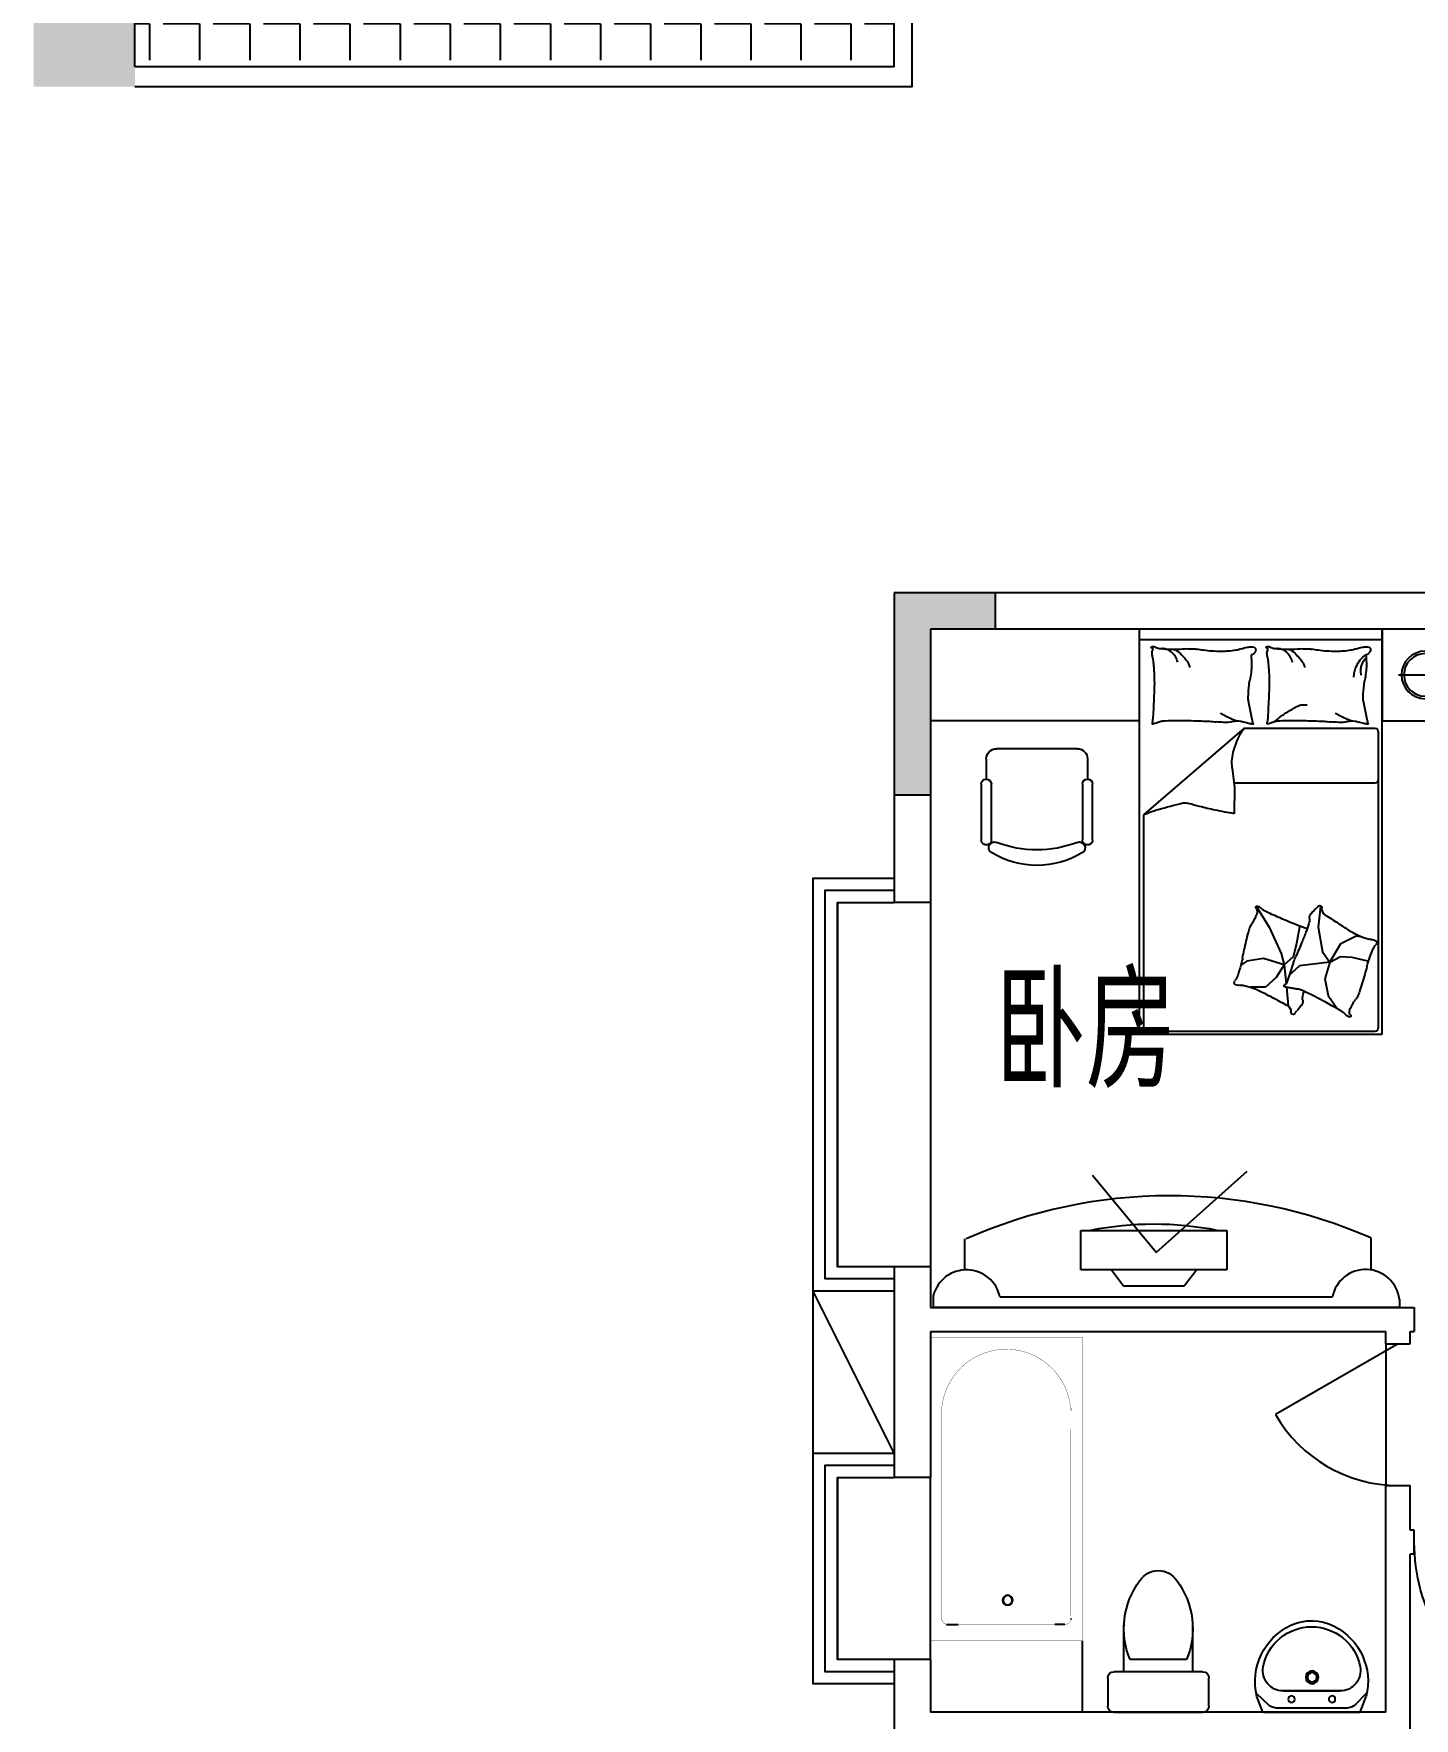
# Model space of a CAD drawing. Header units: millimetres. Extents: x 1386 to 54110, y 629 to 51584.
# Drawn here: x 17501 to 24321, y 10959 to 19280 of the extents above; entities that cross this region are included whole.
import ezdxf
from ezdxf.enums import TextEntityAlignment as Align

# ---------------------------------------------------------------- set-up
doc = ezdxf.new("R2010")
doc.units = ezdxf.units.MM
for name, color, linetype in [('COLUMN', 7, 'Continuous'), ('FUR', 6, 'Continuous'), ('PUB_HATCH', 3, 'Continuous'), ('PUB_TEXT', 7, 'Continuous'), ('STAIR', 2, 'Continuous'), ('TOILET', 7, 'Continuous'), ('WALL', 4, 'Continuous'), ('WINDOW', 5, 'Continuous')]:
    doc.layers.add(name, color=color, linetype=linetype)
doc.styles.add('DIM_FONT', font='SIMPLEX.shx', dxfattribs={"width": 0.8})
doc.styles.add('HZ', font='TXT.SHX', dxfattribs={"width": 0.8, "bigfont": 'hztxt'})
doc.styles.add('SIMPLEX', font='SIMPLEX.SHX')
doc.styles.get("Standard").update_dxf_attribs({"font": 'arial.ttf'})

# ---------------------------------------------------------------- blocks, each defined once
blk = doc.blocks.new('_FZH')
blk.add_solid([(-0.5, -0.5), (0.5, -0.5), (-0.5, 0.5), (0.5, 0.5)])
blk = doc.blocks.new('M_C54TQD')
for p, q in [((0, -52.4), (1500, -52.4)), ((853.5, -488.5), (45.8, -488.5)), ((853.5, -488.5), (1471.6, -915.9)), ((25.8, -508.5), (25.8, -1967.8)), ((45.8, -761.1), (915.3, -761.1)), ((1471.6, -1967.8), (1471.6, -915.9)), ((381, -1368.3), (394.8, -1471.4)), ((777.6, -1368.4), (698.4, -1472.4)), ((394.8, -1471.4), (369, -1593.5)), ((528.4, -1559.3), (508.6, -1470.4)), ((698.4, -1472.4), (623.3, -1602.7)), ((160.8, -1514.4), (136.8, -1517.8)), ((255.4, -1552.2), (160.8, -1514.4)), ((324.3, -1645), (255.4, -1552.2)), ((548.2, -1616.6), (528.4, -1559.3)), ((90.3, -1638.1), (87, -1644.6)), ((188.4, -1621), (90.3, -1638.1)), ((257.2, -1617.5), (188.4, -1621)), ((324.3, -1645), (257.2, -1617.5)), ((369, -1593.5), (324.3, -1645)), ((324.3, -1645), (510, -1663.9)), ((324.3, -1645), (355.2, -1727.5)), ((510, -1663.9), (559.9, -1700)), ((605.5, -1658), (548.2, -1616.6)), ((605.5, -1658), (593.7, -1752.2)), ((623.3, -1602.7), (605.5, -1658)), ((605.5, -1658), (734, -1626.4)), ((605.5, -1658), (654.9, -1721.3)), ((734, -1626.4), (836.8, -1640.3)), ((836.8, -1640.3), (872.8, -1660.3)), ((355.2, -1727.5), (334.6, -1810)), ((559.9, -1700), (572, -1708.6)), ((654.9, -1721.3), (720.1, -1768.7)), ((334.6, -1810), (281, -1872.6)), ((591.9, -1766.9), (580, -1861.5)), ((720.1, -1768.7), (813, -1768.7)), ((45.8, -1987.8), (1451.6, -1987.8))]:
    blk.add_line(p, q)
blk.add_lwpolyline([(0, -2000), (0, 0), (1500, 0), (1500, -2000)], close=True)
for points in [[(101, -126.8, -0.263368), (73, -108, -0.494818), (82.2, -89.3, -0.049225), (99.9, -87.5, -0.036831), (123.5, -89.3, -0.031893), (161.5, -97.4, 0.035782), (195.4, -104.4, 0.032941), (285.1, -110.3, 0.026564), (396.3, -104.4, 0.017905), (433.8, -99, -0.033397), (454, -96.8, -0.03204), (491.1, -97.5, 0.018442), (555.4, -100.5, 0.010837), (620.2, -99.8, 0.014624), (668.1, -96.8, 0.111249), (690.6, -89.5, -0.153708), (707.5, -85.5, -0.076444), (715, -87.2, -0.215512), (716.9, -89.3, -0.585858), (714.3, -92.3, 0.363489), (709.4, -94.9, 0.191716), (709.4, -106.4, -0.129675), (711.3, -123, -0.01735), (708.3, -139.8, 0.019326), (705.7, -154.9, 0.018818), (699, -223.3, 0.021828), (698.1, -282.6, 0.006204), (699.5, -316.4, 0.001963), (705.7, -423.3, 0.028341), (709.9, -459.4, -0.117014), (709.4, -468.3, -0.36606), (708, -469.3, -0.03973), (694.4, -466.5, -0.048309), (680.6, -461, 0.062981), (670, -457.1, 0.04058), (646.6, -453.7, 0.014345), (579.8, -451.4, 0.005484), (454.4, -452.2, 0.007153), (358.2, -455.2, 0.008762), (315.7, -457.9, -0.008153), (270, -460.8, -0.06251), (212.9, -456.4, 0.078669), (167.3, -454.4, 0.047825), (144.9, -459.1, -0.034494), (114.1, -466.5, -0.023571), (88.8, -469.5, -0.510228), (87.8, -468.3), (95.3, -438.3), (116, -355.7, 0.073041), (118, -336.2, 0.023305), (112.2, -275, 0.018299), (108.2, -252.2, -0.01097), (100.8, -214.2, -0.042281), (97.9, -179.9, -0.027201), (100.8, -126.5)], [(99.3, -142.8, -0.05369), (113.5, -155.8, -0.070312), (121.6, -168.1, -0.015448), (125.4, -176.6, -0.013244), (129.1, -186.8, -0.082127), (132.1, -204.9, -0.064164), (129.1, -228.1)], [(100.8, -126.8, -0.077379), (135.6, -152.1, -0.077379), (161.1, -186.8, -0.047525), (171, -211.5, -0.047525), (176.1, -237.5)], [(574.8, -100.6, 0.027842), (551.1, -111.2, 0.048685), (538.5, -119.3, 0.023666), (510.6, -143.6, 0.031223), (491.6, -164.3, 0.046801), (486.5, -172, 0.023191), (478.4, -188.7)], [(656.8, -94.9, 0.088153), (622.3, -98.4, 0.088153), (591.1, -113.7, 0.077547), (569.5, -135.3, 0.077547), (555.4, -162.4)], [(810.2, -126.8, -0.263368), (782.3, -108, -0.494818), (791.4, -89.3, -0.049225), (809.1, -87.5, -0.036831), (832.8, -89.3, -0.031893), (870.7, -97.4, 0.035782), (904.6, -104.4, 0.032941), (994.3, -110.3, 0.026564), (1105.5, -104.4, 0.017905), (1143, -99, -0.033397), (1163.3, -96.8, -0.03204), (1200.3, -97.5, 0.018442), (1264.7, -100.5, 0.010837), (1329.4, -99.8, 0.014624), (1377.3, -96.8, 0.111249), (1399.9, -89.5, -0.153708), (1416.8, -85.5, -0.076444), (1424.2, -87.2, -0.215512), (1426.2, -89.3, -0.585858), (1423.5, -92.3, 0.363489), (1418.6, -94.9, 0.191716), (1418.6, -106.4, -0.129675), (1420.5, -123, -0.01735), (1417.5, -139.8, 0.019326), (1414.9, -154.9, 0.018818), (1408.3, -223.3, 0.021828), (1407.4, -282.6, 0.006204), (1408.8, -316.4, 0.001963), (1414.9, -423.3, 0.028341), (1419.2, -459.4, -0.117014), (1418.6, -468.3, -0.36606), (1417.2, -469.3, -0.03973), (1403.6, -466.5, -0.048309), (1389.9, -461, 0.062981), (1379.2, -457.1, 0.04058), (1355.8, -453.7, 0.014345), (1289.1, -451.4, 0.005484), (1163.6, -452.2, 0.007153), (1067.5, -455.2, 0.008762), (1024.9, -457.9, -0.008153), (979.2, -460.8, -0.06251), (922.1, -456.4, 0.078669), (876.5, -454.4, 0.047825), (854.1, -459.1, -0.034494), (823.4, -466.5, -0.023571), (798, -469.5, -0.510228), (797.1, -468.3), (804.6, -438.3), (825.2, -355.7, 0.073041), (827.2, -336.2, 0.023305), (821.5, -275, 0.018299), (817.4, -252.2, -0.01097), (810.1, -214.2, -0.042281), (807.2, -179.9, -0.027201), (810.1, -126.5)], [(1284.1, -100.6, 0.027842), (1260.3, -111.2, 0.048685), (1247.8, -119.3, 0.023666), (1219.8, -143.6, 0.031223), (1200.8, -164.3, 0.046801), (1195.7, -172, 0.023191), (1187.7, -188.7)], [(1366.1, -94.9, 0.088153), (1331.5, -98.4, 0.088153), (1300.3, -113.7, 0.077547), (1278.7, -135.3, 0.077547), (1264.7, -162.4)], [(191.4, -453.7, 0.009729), (218.7, -444.6, 0.009729), (245.6, -434.6, 0.007971), (267.3, -425.5, 0.007971), (288.8, -415.8)], [(660.6, -455.2, 0.016108), (621.7, -429, 0.024599), (594.9, -413.9, 0.009477), (545.8, -390.6, 0.015937), (516, -378.3, 0.072521), (499.6, -374.7, 0.033339), (463.4, -374.5)], [(900.6, -453.7, 0.009729), (927.9, -444.6, 0.009729), (954.8, -434.6, 0.007971), (976.6, -425.5, 0.007971), (998, -415.8)], [(853.5, -488.5, -0.085272), (916.8, -598.6, -0.124044), (926, -686.2), (912.4, -781.6), (914.1, -911.7)], [(914.1, -911.7, 0.007867), (1031.7, -893.9, 0.009508), (1128.5, -875.9, 0.006616), (1193.5, -861.5, -0.023828), (1211.7, -858.2, -0.080713), (1230.3, -858.7, -0.009591), (1382.9, -890.6, -0.013133), (1416.4, -899.2, -0.007859), (1471.6, -915.9)], [(464, -1480.4, 0.025626), (475.6, -1477.6, 0.0108), (604.9, -1436, 0.00456), (692.4, -1404.8, 0.01125), (727.5, -1391, 0.069394), (746.3, -1379.9, -0.079756), (762.9, -1370.5, -0.106399), (777.6, -1368.4, -0.328642), (781.6, -1371.8, -0.299547), (779.2, -1378.3, 0.189917), (773.7, -1387.1, 0.033518), (772.5, -1397.4, 0.075627), (773, -1402, 0.053489), (776, -1409.8, 0.017838), (788.1, -1431.8, 0.038394), (805.3, -1456.1, -0.059529), (815.7, -1472.2, -0.035943), (826.3, -1498.4, -0.011245), (851.9, -1584.7, -0.006203), (862.2, -1624.3, 0.010783), (868.3, -1647, 0.019485), (872.8, -1660.3, 0.005062), (892.4, -1710.5, 0.101392), (909.1, -1735.8, -0.223768), (914, -1749.2, -0.25558), (910.9, -1753.8, -0.081563), (895.2, -1758.9, -0.071805), (878.1, -1759, 0.069985), (860.5, -1759.1, 0.03546), (801, -1772.1, 0.029432), (732, -1796.8, 0.001554), (698.6, -1811.2, -0.00152), (664.5, -1825.8, -0.004735), (629.3, -1840.5, 0.00382), (585.5, -1858.6, 0.296001), (563.6, -1890.9, -0.649774), (542.2, -1899.9, -0.02319), (537.7, -1895.3, 0.0288), (534, -1891.6, 0.005727), (527.4, -1885.8, -0.004358), (518.8, -1878.2, -0.027528), (501.8, -1861.4, -0.046214), (493.2, -1849.9, -0.194121), (490.4, -1833.2, 0.133719), (489.3, -1809.2, 0.005779), (481.8, -1787.2, 0.008882)]]:
    blk.add_lwpolyline(points, format="xyb")
blk.add_lwpolyline([(58.1, -1583.2, 0.101392), (39.5, -1559.2, -0.223768), (33.6, -1546.2, -0.25558), (36.4, -1541.4, -0.081563), (51.6, -1535.1, -0.071805), (68.7, -1533.7, 0.069985), (86.2, -1532.2, 0.03546), (144.5, -1514.8, 0.029432), (211.5, -1484.8, 0.001554), (243.6, -1467.9, -0.00152), (276.5, -1450.7, -0.004735), (310.5, -1433.4, 0.00382), (352.7, -1412, 0.296001), (372.1, -1378.1, -0.649774), (392.8, -1367.5, -0.02319), (397.6, -1371.7, 0.0288), (401.6, -1375.1, 0.005727), (408.6, -1380.4, -0.004358), (417.8, -1387.3, -0.027528), (436, -1402.8, -0.046214), (445.5, -1413.5, -0.194121), (449.5, -1430, 0.133719), (452.5, -1453.8, 0.011505), (471.2, -1496.2, 0.008882), (497.5, -1550, 0.012426), (534.6, -1618.4, -0.033612), (547.3, -1644.2), (570.3, -1700.5), (588.1, -1744, 0.224341), (602.6, -1757.3, -0.722772), (602.8, -1766.1, -0.103513), (599, -1766.6, 0.053465), (591.8, -1766.9, 0.030109), (568.7, -1771.5, -0.031436), (546.6, -1775.9, -0.05324), (531.5, -1776.4, 0.05518), (516.9, -1776.8, 0.056271), (491.6, -1783.4, 0.0108), (365.9, -1834.8, 0.00456), (281, -1872.6, 0.01125), (247.1, -1889, 0.069394), (229.2, -1901.6, -0.079756), (213.3, -1912.2, -0.106399), (198.9, -1915.4, -0.328642), (194.6, -1912.4, -0.299547), (196.5, -1905.7, 0.189917), (201.3, -1896.5, 0.033518), (201.7, -1886.2, 0.075627), (200.8, -1881.6, 0.053489), (197.3, -1874, 0.017838), (183.5, -1853, 0.038394), (164.5, -1830.2, -0.059529), (152.9, -1814.9, -0.035943), (140.3, -1789.6, -0.011245), (108.1, -1705.4, -0.006203), (94.9, -1666.8, 0.010783), (87, -1644.6, 0.019485), (81.6, -1631.7, 0.005062)], format="xyb", close=True)
for centre, start, end in [((45.8, -508.5), 90, 180), ((45.8, -741.1), 180, 270), ((45.8, -1967.8), 180, 270), ((1451.6, -1967.8), 270, 0)]:
    blk.add_arc(centre, 20, start, end)
at = {"style": 'DIM_FONT', "width": 0.8, "flags": 9}
for tag in ['YSIZE', 'XSIZE']:
    blk.add_attdef(tag, (0, 0), '', height=0.5, dxfattribs=at)
blk = doc.blocks.new('M_E24TTP')
at = {"layer": 'TOILET', "color": 7}
for p, q in [((-169.7, 200.4), (-169.7, 430.4)), ((169.7, 200.4), (169.7, 430.4)), ((-139.7, 260.4), (139.7, 260.4)), ((-250, 30), (-250, 170)), ((-220, 200), (220, 200)), ((250, 170), (250, 30)), ((220, 0), (-220, 0))]:
    blk.add_line(p, q, dxfattribs=at)
for centre, radius, start, end in [((0, 589.6), 109.8, 33.45086, 146.54914), ((227.4, 412.8), 397.5, 143.36186, 202.54952), ((-227.4, 412.8), 397.5, 337.45048, 36.63814), ((-220, 170), 30, 90, 180), ((220, 170), 30, 0, 90), ((-220, 30), 30, 180, 270), ((220, 30), 30, 270, 0)]:
    blk.add_arc(centre, radius, start, end, dxfattribs=at)
at = {"style": 'DIM_FONT', "width": 0.8, "flags": 9}
for tag in ['YSIZE', 'XSIZE']:
    blk.add_attdef(tag, (0, 0), '', height=0.5, dxfattribs=at)
blk = doc.blocks.new('_DBLK')
blk.add_line((-0.5, 0), (0, -0.866))
blk.add_arc((-0.5, 0), 1, 300, 0)
at = {"style": 'SIMPLEX', "flags": 9}
blk.add_attdef('A', text='', height=1, dxfattribs=at).set_placement((0, 1.5), align=Align.MIDDLE)
blk = doc.blocks.new('M_E4')
for p, q in [((670.2, -79.9), (670.2, -136.6)), ((670.2, -85.9), (670.2, -97)), ((670, -662.9), (670, -613.6))]:
    blk.add_line(p, q)
at = {"const_width": 1.5}
for points in [[(-750, -750), (-750, 0)], [(-750, 0), (750, 0)], [(750, 0), (750, -750)], [(607.9, -55.9), (640.2, -55.9)], [(670, -89.8), (670, -656.4)], [(670, -662.9), (670, -654.6)], [(750, -750), (-750, -750)]]:
    blk.add_lwpolyline(points, dxfattribs=at)
for points in [[(-399.3, -55.8, 0.930688), (-387.6, -693, 0.930688)], [(670.2, -85.9, 0.414214), (640.2, -55.9, 0.414214)], [(670, -89.8, 0.041784), (669.6, -84.8, 0.412615)], [(640, -692.9, 0.414214), (670, -662.9, 0.414214)]]:
    blk.add_lwpolyline(points, format="xyb", dxfattribs=at)
at = {"const_width": 1.5, "flags": 128}
for points in [[(-399.3, -55.8), (607.9, -55.9)], [(-399.3, -694.2), (645.3, -692.5)]]:
    blk.add_lwpolyline(points, dxfattribs=at)
for radius in [25, 23]:
    blk.add_circle((550, -381.2), radius)
blk.add_arc((640, -662.9), 30, 270, 280.17596)
at = {"width": 0.8, "flags": 9}
for tag in ['XSIZE', 'YSIZE']:
    blk.add_attdef(tag, (0, 0), '', height=0.5, dxfattribs=at)
blk = doc.blocks.new('M_E6')
for p, q in [((240.4, 0), (-240.4, 0)), ((-237.5, 0), (239.3, 0)), ((240.4, 0), (269.8, -78.5)), ((-213.1, -36.1), (-271.2, -90.6)), ((-240.4, 0), (-269.8, -78.5)), ((-178.9, -22.5), (181, -22.5)), ((216.7, -37.5), (273.5, -95.2)), ((141.1, -105.2), (-140.8, -105.2)), ((-140.8, -105.2), (141.1, -105.2))]:
    blk.add_line(p, q)
for centre, radius in [((-99.1, -65), 16.3), ((100.9, -65), 16.3), ((2.4, -172.5), 31.6), ((2.4, -172.5), 23)]:
    blk.add_circle(centre, radius)
for centre, radius, start, end in [((28.4, -151.9), 307.1, 166.17513, 244.72963), ((-178.9, -72.5), 50, 90, 133.18096), ((-28.4, -151.9), 307.1, 297.06391, 13.82487), ((181, -72.5), 50, 44.56072, 90), ((-140.8, -205.2), 100, 90, 190.56023), ((141.1, -205.2), 100, 349.43977, 90), ((0.2, -179), 243.4, 190.56023, 349.43977), ((-0.2, -201.5), 250.2, 245.80711, 296.46282), ((28.4, -151.9), 307.1, 266.58899, 266.59358)]:
    blk.add_arc(centre, radius, start, end)
at = {"width": 0.8, "flags": 9}
for tag in ['XSIZE', 'YSIZE']:
    blk.add_attdef(tag, (0, 0), '', height=0.5, dxfattribs=at)
blk = doc.blocks.new('_C0UTX')
at = {"linetype": 'Continuous'}
for p, q in [((-51.4, 270.1), (398.7, 673.1)), ((-51.4, 270.1), (-365.4, 651.5)), ((-998.2, 337.7), (-998.2, 185.1)), ((-422.1, 379.9), (297.9, 379.9)), ((-422.1, 184.9), (-422.1, 379.9)), ((297.9, 379.9), (297.9, 184.9)), ((1009.5, 342.7), (1009.5, 185.1)), ((297.9, 184.9), (-422.1, 184.9)), ((-272.1, 184.9), (-212.1, 106.9)), ((87.9, 106.9), (147.9, 184.9)), ((-212.1, 106.9), (87.9, 106.9)), ((-1150.9, 0), (-1150.9, 59.6)), ((1150.9, 0), (-1150.9, 0)), ((-822.7, 51.1), (819.6, 51.1)), ((1150.9, 39.4), (1150.9, 0))]:
    blk.add_line(p, q, dxfattribs=at)
for centre, radius, start, end in [((15.4, -1924.5), 2475.6, 66.32411, 113.96271), ((-62.1, -1214.4), 1624.7, 78.89786, 101.10214), ((-987.8, 16.7), 168.7, 11.77998, 165.2513), ((984.3, 19.1), 167.8, 6.95353, 169.00107)]:
    blk.add_arc(centre, radius, start, end, dxfattribs=at)
at = {"style": 'DIM_FONT', "width": 0.8, "flags": 9}
for tag in ['YSIZE', 'XSIZE']:
    blk.add_attdef(tag, (0, 0), '', height=0.5, dxfattribs=at)
blk = doc.blocks.new('_C2UYJ')
for p, q in [((-226.1, 215.7), (226.1, 215.7)), ((-226.1, -203.3), (-226.1, 209.5)), ((226.1, 215.7), (226.1, -203.3)), ((0, 135.6), (0, -135.6)), ((-147.8, -3.1), (134.8, -3.1)), ((226.1, -203.3), (-226.1, -203.3))]:
    blk.add_line(p, q)
for radius in [117.4, 105.4]:
    blk.add_circle((0, 3.1), radius)
at = {"style": 'DIM_FONT', "width": 0.8, "flags": 9}
for tag in ['YSIZE', 'XSIZE']:
    blk.add_attdef(tag, (0, 0), '', height=0.5, dxfattribs=at)
blk = doc.blocks.new('M_C32CXI')
for p, q in [((-188.1, 275), (86.9, 275)), ((211.9, 250), (111.9, 250)), ((86.9, 225), (-188.1, 225)), ((261.9, 200), (261.9, -200)), ((-188.1, -225), (86.9, -225)), ((86.9, -275), (-188.1, -275)), ((211.9, -250), (111.9, -250))]:
    blk.add_line(p, q)
for centre, radius, start, end in [((-188.1, 250), 25, 90, 270), ((86.9, 250), 25, 270, 90), ((211.9, 200), 50, 0, 90), ((111, 0), 425.9, 148.10921, 211.89079), ((-226.8, 210.2), 28.1, 338.76069, 148.10921), ((314, 0), 552.1, 158.76069, 201.23931), ((-226.8, -210.2), 28.1, 211.89079, 21.23931), ((-188.1, -250), 25, 90, 270), ((86.9, -250), 25, 270, 90), ((211.9, -200), 50, 270, 0)]:
    blk.add_arc(centre, radius, start, end)
at = {"width": 0.8, "flags": 9}
for tag in ['XSIZE', 'YSIZE']:
    blk.add_attdef(tag, (0, 0), '', height=0.5, dxfattribs=at)

msp = doc.modelspace()

# ---------------------------------------------------------------- hatches: boundary and pattern name
at = {"layer": 'COLUMN'}
h = msp.add_hatch(color=256, dxfattribs=at)
h.paths.add_polyline_path([(21751.2, 15518.8), (21931.2, 15518.8), (21931.2, 16338.8), (22251.2, 16338.8), (22251.2, 16428.8), (21751.2, 16428.8)])
h.paths.add_polyline_path([(21751.2, 16518.8), (21751.2, 16428.8), (22251.2, 16428.8), (22251.2, 16518.8)])
at = {"layer": 'PUB_HATCH'}
h = msp.add_hatch(dxfattribs=at)
h.set_pattern_fill('ANGLE', color=256, scale=900, angle=180, style=0)
h.set_pattern_definition([(180, (-576916.62, -21756.25), (-4e-12, -247.5), [180, -67.5]), (270, (-576916.62, -21756.25), (247.5, -4e-12), [180, -67.5])])
h.paths.add_polyline_path([(18001.2, 19118.8), (21751.2, 19118.8), (21751.2, 20338.8), (18001.2, 20338.8)])
h.paths.add_polyline_path([(19579.5, 19279.9), (20584, 19279.9), (20584, 20060.3), (19579.5, 20060.3)], flags=24)

# ---------------------------------------------------------------- linework, layer by layer
at = {"layer": 'FUR'}
for p, q in [((22958.2, 15886.6), (21931.2, 15886.6)), ((22681.2, 11341.9), (22681.2, 10988.8))]:
    msp.add_line(p, q, dxfattribs=at)
at = {"layer": 'STAIR'}
msp.add_line((24181.2, 12808.8), (24181.2, 12108.8), dxfattribs=at)
for points in [[(18001.2, 19118.8), (21751.2, 19118.8), (21751.2, 20338.8)], [(18001.2, 19018.8), (21841.2, 19018.8), (21841.2, 20338.8)], [(18001.2, 19118.8), (18001.2, 20338.8), (21751.2, 20338.8)]]:
    msp.add_lwpolyline(points, dxfattribs=at)
at = {"layer": 'WALL'}
for p, q in [((24681.2, 16518.8), (21751.2, 16518.8)), ((21751.2, 16518.8), (21751.2, 14988.8)), ((22251.2, 16518.8), (22251.2, 16338.8)), ((21931.2, 16338.8), (21931.2, 14988.8)), ((24681.2, 16338.8), (21931.2, 16338.8)), ((21931.2, 15518.8), (21751.2, 15518.8)), ((21931.2, 14988.8), (21751.2, 14988.8)), ((21931.2, 13188.8), (21751.2, 13188.8)), ((21751.2, 13188.8), (21751.2, 12149)), ((21931.2, 13188.8), (21931.2, 12988.8)), ((21931.2, 12988.8), (24321.2, 12988.8)), ((24321.2, 12988.8), (24321.2, 12868.8)), ((21931.2, 12868.8), (24181.2, 12868.8)), ((21931.2, 12868.8), (21931.2, 12149)), ((24181.2, 12808.8), (24181.2, 12868.8)), ((24301.2, 12868.8), (24321.2, 12868.8)), ((24301.2, 12808.8), (24301.2, 12868.8)), ((24181.2, 12808.8), (24301.2, 12808.8)), ((21931.2, 12149), (21751.2, 12149)), ((24181.2, 10988.8), (24181.2, 12108.8)), ((24181.2, 12108.8), (24301.2, 12108.8)), ((24301.2, 11888.8), (24301.2, 12108.8)), ((24321.2, 11888.8), (24301.2, 11888.8)), ((24321.2, 11768.8), (24321.2, 11888.8)), ((24301.2, 10868.8), (24301.2, 11768.8)), ((24321.2, 11768.8), (24301.2, 11768.8)), ((21751.2, 11249), (21751.2, 6838.8)), ((21931.2, 11249), (21751.2, 11249)), ((21931.2, 11249), (21931.2, 10988.8)), ((24181.2, 10988.8), (21931.2, 10988.8))]:
    msp.add_line(p, q, dxfattribs=at)
at = {"layer": 'WINDOW'}
for p, q in [((21471.2, 14988.8), (21471.2, 13188.8)), ((21931.2, 14988.8), (21931.2, 13188.8)), ((21351.2, 12269), (21351.2, 13068.8)), ((21751.2, 12269), (21351.2, 13068.8)), ((21471.2, 12149), (21471.2, 11249)), ((21931.2, 11249), (21931.2, 12149))]:
    msp.add_line(p, q, dxfattribs=at)
for points in [[(21751.2, 13068.8), (21351.2, 13068.8), (21351.2, 15108.8), (21751.2, 15108.8)], [(21751.2, 13128.8), (21411.2, 13128.8), (21411.2, 15048.8), (21751.2, 15048.8)], [(21751.2, 13188.8), (21471.2, 13188.8), (21471.2, 14988.8), (21751.2, 14988.8)], [(21751.2, 11129), (21351.2, 11129), (21351.2, 12269), (21751.2, 12269)], [(21751.2, 11189), (21411.2, 11189), (21411.2, 12209), (21751.2, 12209)], [(21751.2, 11249), (21471.2, 11249), (21471.2, 12149), (21751.2, 12149)]]:
    msp.add_lwpolyline(points, dxfattribs=at)

# ---------------------------------------------------------------- block references
at = {"layer": 'COLUMN', "xscale": -500, "yscale": 1500, "zscale": 500, "rotation": 179.9999999999982}
msp.add_blockref('_FZH', (17751.2, 19768.8), dxfattribs=at)
at = {"layer": 'FUR'}
for name, p, xscale, rotation in [('M_C54TQD', (24162.7, 16338.8), -0.8, 359.9999999999981), ('_C2UYJ', (24378.4, 16112.7), -1, 89.99999999999808), ('M_C32CXI', (22456.9, 15486.3), -1, 269.9999999999982), ('M_E4', (21931.2, 12091.9), -1, 89.99999999999825), ('M_E6', (23813.8, 10988.8), -1, 180)]:
    msp.add_blockref(name, p, dxfattribs=dict(at, xscale=xscale, rotation=rotation))
msp.add_blockref('_C0UTX', (23096.8, 12988.8), dxfattribs=at)
at = {"layer": 'FUR', "color": 6, "xscale": -1, "rotation": 359.9999999999984}
msp.add_blockref('M_E24TTP', (23056.7, 10988.8), dxfattribs=at)
at = {"layer": 'WINDOW'}
for p, xscale, yscale, zscale, rotation in [((24241.2, 12458.8), -700, -700, 700, 89.99999999999825), ((24771.2, 11828.8), -900, 900, 900, 359.9999999999984)]:
    msp.add_blockref('_DBLK', p, dxfattribs=dict(at, xscale=xscale, yscale=yscale, zscale=zscale, rotation=rotation))

# ---------------------------------------------------------------- texts
at = {"layer": 'PUB_TEXT', "style": 'HZ', "width": 0.8}
msp.add_text('卧房', height=560, rotation=360, dxfattribs=at).set_placement((22250.4, 14071.3))

doc.saveas('drawing.dxf')
